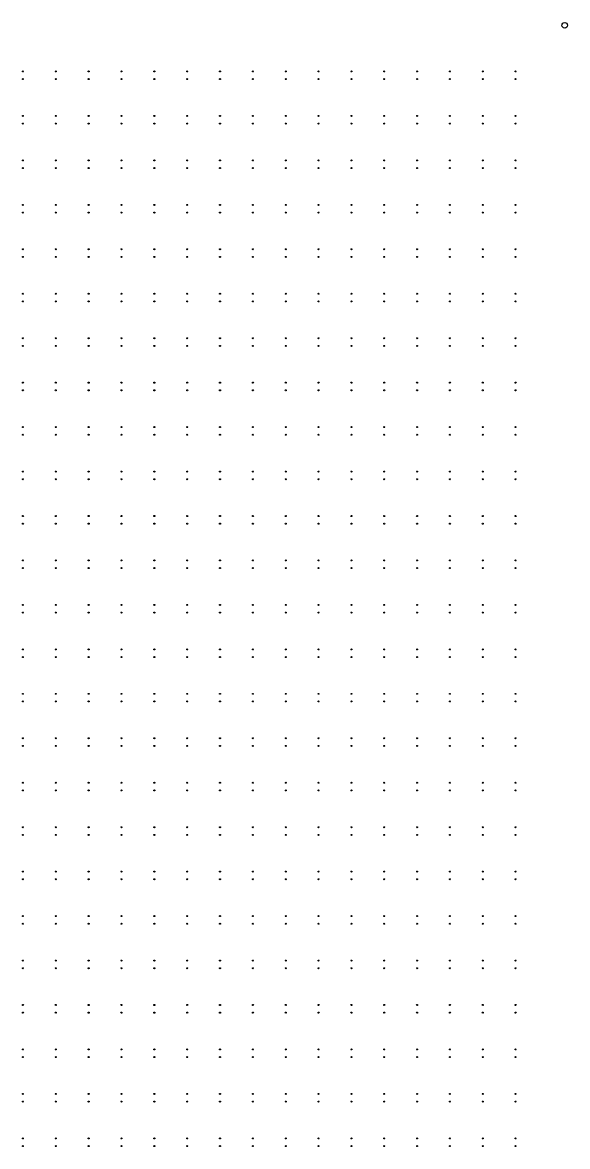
# Model space of a CAD drawing. Extents: x 50 to 173, y 50 to 173.
# Drawn here: x 143.3 to 172.6, y 112.2 to 172.6 of the extents above; entities that cross this region are included whole.
import ezdxf

# ---------------------------------------------------------------- set-up
doc = ezdxf.new("R2010")
doc.units = 0
doc.layers.get('0').update_dxf_attribs({"color": 255, "linetype": 'continuous'})

msp = doc.modelspace()

# ---------------------------------------------------------------- linework, layer by layer
msp.add_circle((172.4, 172.4), 0.15)
at = {"layer": 'PET'}
for centre in [(143.288, 169.918), (145.053, 169.918), (146.818, 169.918), (148.582, 169.918), (150.347, 169.918), (152.112, 169.918), (153.876, 169.918), (155.641, 169.918), (157.406, 169.918), (159.171, 169.918), (160.935, 169.918), (162.7, 169.918), (164.465, 169.918), (166.229, 169.918), (167.994, 169.918), (169.759, 169.918), (143.288, 169.506), (145.053, 169.506), (146.818, 169.506), (148.582, 169.506), (150.347, 169.506), (152.112, 169.506), (153.876, 169.506), (155.641, 169.506), (157.406, 169.506), (159.171, 169.506), (160.935, 169.506), (162.7, 169.506), (164.465, 169.506), (166.229, 169.506), (167.994, 169.506), (169.759, 169.506), (143.288, 167.529), (145.053, 167.529), (146.818, 167.529), (148.582, 167.529), (150.347, 167.529), (152.112, 167.529), (153.876, 167.529), (155.641, 167.529), (157.406, 167.529), (159.171, 167.529), (160.935, 167.529), (162.7, 167.529), (164.465, 167.529), (166.229, 167.529), (167.994, 167.529), (169.759, 167.529), (143.288, 167.118), (145.053, 167.118), (146.818, 167.118), (148.582, 167.118), (150.347, 167.118), (152.112, 167.118), (153.876, 167.118), (155.641, 167.118), (157.406, 167.118), (159.171, 167.118), (160.935, 167.118), (162.7, 167.118), (164.465, 167.118), (166.229, 167.118), (167.994, 167.118), (169.759, 167.118), (143.288, 165.141), (145.053, 165.141), (146.818, 165.141), (148.582, 165.141), (150.347, 165.141), (152.112, 165.141), (153.876, 165.141), (155.641, 165.141), (157.406, 165.141), (159.171, 165.141), (160.935, 165.141), (162.7, 165.141), (164.465, 165.141), (166.229, 165.141), (167.994, 165.141), (169.759, 165.141), (143.288, 164.729), (145.053, 164.729), (146.818, 164.729), (148.582, 164.729), (150.347, 164.729), (152.112, 164.729), (153.876, 164.729), (155.641, 164.729), (157.406, 164.729), (159.171, 164.729), (160.935, 164.729), (162.7, 164.729), (164.465, 164.729), (166.229, 164.729), (167.994, 164.729), (169.759, 164.729), (143.288, 162.753), (145.053, 162.753), (146.818, 162.753), (148.582, 162.753), (150.347, 162.753), (152.112, 162.753), (153.876, 162.753), (155.641, 162.753), (157.406, 162.753), (159.171, 162.753), (160.935, 162.753), (162.7, 162.753), (164.465, 162.753), (166.229, 162.753), (167.994, 162.753), (169.759, 162.753), (143.288, 162.341), (145.053, 162.341), (146.818, 162.341), (148.582, 162.341), (150.347, 162.341), (152.112, 162.341), (153.876, 162.341), (155.641, 162.341), (157.406, 162.341), (159.171, 162.341), (160.935, 162.341), (162.7, 162.341), (164.465, 162.341), (166.229, 162.341), (167.994, 162.341), (169.759, 162.341), (143.288, 160.365), (145.053, 160.365), (146.818, 160.365), (148.582, 160.365), (150.347, 160.365), (152.112, 160.365), (153.876, 160.365), (155.641, 160.365), (157.406, 160.365), (159.171, 160.365), (160.935, 160.365), (162.7, 160.365), (164.465, 160.365), (166.229, 160.365), (167.994, 160.365), (169.759, 160.365), (143.288, 159.953), (145.053, 159.953), (146.818, 159.953), (148.582, 159.953), (150.347, 159.953), (152.112, 159.953), (153.876, 159.953), (155.641, 159.953), (157.406, 159.953), (159.171, 159.953), (160.935, 159.953), (162.7, 159.953), (164.465, 159.953), (166.229, 159.953), (167.994, 159.953), (169.759, 159.953), (143.288, 157.976), (145.053, 157.976), (146.818, 157.976), (148.582, 157.976), (150.347, 157.976), (152.112, 157.976), (153.876, 157.976), (155.641, 157.976), (157.406, 157.976), (159.171, 157.976), (160.935, 157.976), (162.7, 157.976), (164.465, 157.976), (166.229, 157.976), (167.994, 157.976), (169.759, 157.976), (143.288, 157.565), (145.053, 157.565), (146.818, 157.565), (148.582, 157.565), (150.347, 157.565), (152.112, 157.565), (153.876, 157.565), (155.641, 157.565), (157.406, 157.565), (159.171, 157.565), (160.935, 157.565), (162.7, 157.565), (164.465, 157.565), (166.229, 157.565), (167.994, 157.565), (169.759, 157.565), (143.288, 155.588), (145.053, 155.588), (146.818, 155.588), (148.582, 155.588), (150.347, 155.588), (152.112, 155.588), (153.876, 155.588), (155.641, 155.588), (157.406, 155.588), (159.171, 155.588), (160.935, 155.588), (162.7, 155.588), (164.465, 155.588), (166.229, 155.588), (167.994, 155.588), (169.759, 155.588), (143.288, 155.176), (145.053, 155.176), (146.818, 155.176), (148.582, 155.176), (150.347, 155.176), (152.112, 155.176), (153.876, 155.176), (155.641, 155.176), (157.406, 155.176), (159.171, 155.176), (160.935, 155.176), (162.7, 155.176), (164.465, 155.176), (166.229, 155.176), (167.994, 155.176), (169.759, 155.176), (143.288, 153.2), (143.288, 152.788), (145.053, 153.2), (145.053, 152.788), (146.818, 153.2), (146.818, 152.788), (148.582, 153.2), (148.582, 152.788), (150.347, 153.2), (150.347, 152.788), (152.112, 153.2), (152.112, 152.788), (153.876, 153.2), (153.876, 152.788), (155.641, 153.2), (155.641, 152.788), (157.406, 153.2), (157.406, 152.788), (159.171, 153.2), (159.171, 152.788), (160.935, 153.2), (160.935, 152.788), (162.7, 153.2), (162.7, 152.788), (164.465, 153.2), (164.465, 152.788), (166.229, 153.2), (166.229, 152.788), (167.994, 153.2), (167.994, 152.788), (169.759, 153.2), (169.759, 152.788), (143.288, 150.812), (143.288, 150.4), (145.053, 150.812), (145.053, 150.4), (146.818, 150.812), (146.818, 150.4), (148.582, 150.812), (148.582, 150.4), (150.347, 150.812), (150.347, 150.4), (152.112, 150.812), (152.112, 150.4), (153.876, 150.812), (153.876, 150.4), (155.641, 150.812), (155.641, 150.4), (157.406, 150.812), (157.406, 150.4), (159.171, 150.812), (159.171, 150.4), (160.935, 150.812), (160.935, 150.4), (162.7, 150.812), (162.7, 150.4), (164.465, 150.812), (164.465, 150.4), (166.229, 150.812), (166.229, 150.4), (167.994, 150.812), (167.994, 150.4), (169.759, 150.812), (169.759, 150.4), (143.288, 148.424), (143.288, 148.012), (145.053, 148.424), (145.053, 148.012), (146.818, 148.424), (146.818, 148.012), (148.582, 148.424), (148.582, 148.012), (150.347, 148.424), (150.347, 148.012), (152.112, 148.424), (152.112, 148.012), (153.876, 148.424), (153.876, 148.012), (155.641, 148.424), (155.641, 148.012), (157.406, 148.424), (157.406, 148.012), (159.171, 148.424), (159.171, 148.012), (160.935, 148.424), (160.935, 148.012), (162.7, 148.424), (162.7, 148.012), (164.465, 148.424), (164.465, 148.012), (166.229, 148.424), (166.229, 148.012), (167.994, 148.424), (167.994, 148.012), (169.759, 148.424), (169.759, 148.012), (143.288, 146.035), (143.288, 145.624), (145.053, 146.035), (145.053, 145.624), (146.818, 146.035), (146.818, 145.624), (148.582, 146.035), (148.582, 145.624), (150.347, 146.035), (150.347, 145.624), (152.112, 146.035), (152.112, 145.624), (153.876, 146.035), (153.876, 145.624), (155.641, 146.035), (155.641, 145.624), (157.406, 146.035), (157.406, 145.624), (159.171, 146.035), (159.171, 145.624), (160.935, 146.035), (160.935, 145.624), (162.7, 146.035), (162.7, 145.624), (164.465, 146.035), (164.465, 145.624), (166.229, 146.035), (166.229, 145.624), (167.994, 146.035), (167.994, 145.624), (169.759, 146.035), (169.759, 145.624), (143.288, 143.647), (143.288, 143.235), (145.053, 143.647), (145.053, 143.235), (146.818, 143.647), (146.818, 143.235), (148.582, 143.647), (148.582, 143.235), (150.347, 143.647), (150.347, 143.235), (152.112, 143.647), (152.112, 143.235), (153.876, 143.647), (153.876, 143.235), (155.641, 143.647), (155.641, 143.235), (157.406, 143.647), (157.406, 143.235), (159.171, 143.647), (159.171, 143.235), (160.935, 143.647), (160.935, 143.235), (162.7, 143.647), (162.7, 143.235), (164.465, 143.647), (164.465, 143.235), (166.229, 143.647), (166.229, 143.235), (167.994, 143.647), (167.994, 143.235), (169.759, 143.647), (169.759, 143.235), (143.288, 141.259), (143.288, 140.847), (145.053, 141.259), (145.053, 140.847), (146.818, 141.259), (146.818, 140.847), (148.582, 141.259), (148.582, 140.847), (150.347, 141.259), (150.347, 140.847), (152.112, 141.259), (152.112, 140.847), (153.876, 141.259), (153.876, 140.847), (155.641, 141.259), (155.641, 140.847), (157.406, 141.259), (157.406, 140.847), (159.171, 141.259), (159.171, 140.847), (160.935, 141.259), (160.935, 140.847), (162.7, 141.259), (162.7, 140.847), (164.465, 141.259), (164.465, 140.847), (166.229, 141.259), (166.229, 140.847), (167.994, 141.259), (167.994, 140.847), (169.759, 141.259), (169.759, 140.847), (143.288, 138.871), (143.288, 138.459), (145.053, 138.871), (145.053, 138.459), (146.818, 138.871), (146.818, 138.459), (148.582, 138.871), (148.582, 138.459), (150.347, 138.871), (150.347, 138.459), (152.112, 138.871), (152.112, 138.459), (153.876, 138.871), (153.876, 138.459), (155.641, 138.871), (155.641, 138.459), (157.406, 138.871), (157.406, 138.459), (159.171, 138.871), (159.171, 138.459), (160.935, 138.871), (160.935, 138.459), (162.7, 138.871), (162.7, 138.459), (164.465, 138.871), (164.465, 138.459), (166.229, 138.871), (166.229, 138.459), (167.994, 138.871), (167.994, 138.459), (169.759, 138.871), (169.759, 138.459), (143.288, 136.482), (145.053, 136.482), (146.818, 136.482), (148.582, 136.482), (150.347, 136.482), (152.112, 136.482), (153.876, 136.482), (155.641, 136.482), (157.406, 136.482), (159.171, 136.482), (160.935, 136.482), (162.7, 136.482), (164.465, 136.482), (166.229, 136.482), (167.994, 136.482), (169.759, 136.482), (143.288, 136.071), (145.053, 136.071), (146.818, 136.071), (148.582, 136.071), (150.347, 136.071), (152.112, 136.071), (153.876, 136.071), (155.641, 136.071), (157.406, 136.071), (159.171, 136.071), (160.935, 136.071), (162.7, 136.071), (164.465, 136.071), (166.229, 136.071), (167.994, 136.071), (169.759, 136.071), (143.288, 134.094), (145.053, 134.094), (146.818, 134.094), (148.582, 134.094), (150.347, 134.094), (152.112, 134.094), (153.876, 134.094), (155.641, 134.094), (157.406, 134.094), (159.171, 134.094), (160.935, 134.094), (162.7, 134.094), (164.465, 134.094), (166.229, 134.094), (167.994, 134.094), (169.759, 134.094), (143.288, 133.682), (145.053, 133.682), (146.818, 133.682), (148.582, 133.682), (150.347, 133.682), (152.112, 133.682), (153.876, 133.682), (155.641, 133.682), (157.406, 133.682), (159.171, 133.682), (160.935, 133.682), (162.7, 133.682), (164.465, 133.682), (166.229, 133.682), (167.994, 133.682), (169.759, 133.682), (143.288, 131.706), (145.053, 131.706), (146.818, 131.706), (148.582, 131.706), (150.347, 131.706), (152.112, 131.706), (153.876, 131.706), (155.641, 131.706), (157.406, 131.706), (159.171, 131.706), (160.935, 131.706), (162.7, 131.706), (164.465, 131.706), (166.229, 131.706), (167.994, 131.706), (169.759, 131.706), (143.288, 131.294), (145.053, 131.294), (146.818, 131.294), (148.582, 131.294), (150.347, 131.294), (152.112, 131.294), (153.876, 131.294), (155.641, 131.294), (157.406, 131.294), (159.171, 131.294), (160.935, 131.294), (162.7, 131.294), (164.465, 131.294), (166.229, 131.294), (167.994, 131.294), (169.759, 131.294), (143.288, 129.318), (145.053, 129.318), (146.818, 129.318), (148.582, 129.318), (150.347, 129.318), (152.112, 129.318), (153.876, 129.318), (155.641, 129.318), (157.406, 129.318), (159.171, 129.318), (160.935, 129.318), (162.7, 129.318), (164.465, 129.318), (166.229, 129.318), (167.994, 129.318), (169.759, 129.318), (143.288, 128.906), (145.053, 128.906), (146.818, 128.906), (148.582, 128.906), (150.347, 128.906), (152.112, 128.906), (153.876, 128.906), (155.641, 128.906), (157.406, 128.906), (159.171, 128.906), (160.935, 128.906), (162.7, 128.906), (164.465, 128.906), (166.229, 128.906), (167.994, 128.906), (169.759, 128.906), (143.288, 126.929), (145.053, 126.929), (146.818, 126.929), (148.582, 126.929), (150.347, 126.929), (152.112, 126.929), (153.876, 126.929), (155.641, 126.929), (157.406, 126.929), (159.171, 126.929), (160.935, 126.929), (162.7, 126.929), (164.465, 126.929), (166.229, 126.929), (167.994, 126.929), (169.759, 126.929), (143.288, 126.518), (145.053, 126.518), (146.818, 126.518), (148.582, 126.518), (150.347, 126.518), (152.112, 126.518), (153.876, 126.518), (155.641, 126.518), (157.406, 126.518), (159.171, 126.518), (160.935, 126.518), (162.7, 126.518), (164.465, 126.518), (166.229, 126.518), (167.994, 126.518), (169.759, 126.518), (143.288, 124.541), (145.053, 124.541), (146.818, 124.541), (148.582, 124.541), (150.347, 124.541), (152.112, 124.541), (153.876, 124.541), (155.641, 124.541), (157.406, 124.541), (159.171, 124.541), (160.935, 124.541), (162.7, 124.541), (164.465, 124.541), (166.229, 124.541), (167.994, 124.541), (169.759, 124.541), (143.288, 124.129), (145.053, 124.129), (146.818, 124.129), (148.582, 124.129), (150.347, 124.129), (152.112, 124.129), (153.876, 124.129), (155.641, 124.129), (157.406, 124.129), (159.171, 124.129), (160.935, 124.129), (162.7, 124.129), (164.465, 124.129), (166.229, 124.129), (167.994, 124.129), (169.759, 124.129), (143.288, 122.153), (145.053, 122.153), (146.818, 122.153), (148.582, 122.153), (150.347, 122.153), (152.112, 122.153), (153.876, 122.153), (155.641, 122.153), (157.406, 122.153), (159.171, 122.153), (160.935, 122.153), (162.7, 122.153), (164.465, 122.153), (166.229, 122.153), (167.994, 122.153), (169.759, 122.153), (143.288, 121.741), (145.053, 121.741), (146.818, 121.741), (148.582, 121.741), (150.347, 121.741), (152.112, 121.741), (153.876, 121.741), (155.641, 121.741), (157.406, 121.741), (159.171, 121.741), (160.935, 121.741), (162.7, 121.741), (164.465, 121.741), (166.229, 121.741), (167.994, 121.741), (169.759, 121.741), (143.288, 119.765), (145.053, 119.765), (146.818, 119.765), (148.582, 119.765), (150.347, 119.765), (152.112, 119.765), (153.876, 119.765), (155.641, 119.765), (157.406, 119.765), (159.171, 119.765), (160.935, 119.765), (162.7, 119.765), (164.465, 119.765), (166.229, 119.765), (167.994, 119.765), (169.759, 119.765), (143.288, 119.353), (145.053, 119.353), (146.818, 119.353), (148.582, 119.353), (150.347, 119.353), (152.112, 119.353), (153.876, 119.353), (155.641, 119.353), (157.406, 119.353), (159.171, 119.353), (160.935, 119.353), (162.7, 119.353), (164.465, 119.353), (166.229, 119.353), (167.994, 119.353), (169.759, 119.353), (143.288, 117.376), (145.053, 117.376), (146.818, 117.376), (148.582, 117.376), (150.347, 117.376), (152.112, 117.376), (153.876, 117.376), (155.641, 117.376), (157.406, 117.376), (159.171, 117.376), (160.935, 117.376), (162.7, 117.376), (164.465, 117.376), (166.229, 117.376), (167.994, 117.376), (169.759, 117.376), (143.288, 116.965), (145.053, 116.965), (146.818, 116.965), (148.582, 116.965), (150.347, 116.965), (152.112, 116.965), (153.876, 116.965), (155.641, 116.965), (157.406, 116.965), (159.171, 116.965), (160.935, 116.965), (162.7, 116.965), (164.465, 116.965), (166.229, 116.965), (167.994, 116.965), (169.759, 116.965), (143.288, 114.988), (145.053, 114.988), (146.818, 114.988), (148.582, 114.988), (150.347, 114.988), (152.112, 114.988), (153.876, 114.988), (155.641, 114.988), (157.406, 114.988), (159.171, 114.988), (160.935, 114.988), (162.7, 114.988), (164.465, 114.988), (166.229, 114.988), (167.994, 114.988), (169.759, 114.988), (143.288, 114.576), (145.053, 114.576), (146.818, 114.576), (148.582, 114.576), (150.347, 114.576), (152.112, 114.576), (153.876, 114.576), (155.641, 114.576), (157.406, 114.576), (159.171, 114.576), (160.935, 114.576), (162.7, 114.576), (164.465, 114.576), (166.229, 114.576), (167.994, 114.576), (169.759, 114.576), (143.288, 112.6), (145.053, 112.6), (146.818, 112.6), (148.582, 112.6), (150.347, 112.6), (152.112, 112.6), (153.876, 112.6), (155.641, 112.6), (157.406, 112.6), (159.171, 112.6), (160.935, 112.6), (162.7, 112.6), (164.465, 112.6), (166.229, 112.6), (167.994, 112.6), (169.759, 112.6), (143.288, 112.188), (145.053, 112.188), (146.818, 112.188), (148.582, 112.188), (150.347, 112.188), (152.112, 112.188), (153.876, 112.188), (155.641, 112.188), (157.406, 112.188), (159.171, 112.188), (160.935, 112.188), (162.7, 112.188), (164.465, 112.188), (166.229, 112.188), (167.994, 112.188), (169.759, 112.188)]:
    msp.add_circle(centre, 0.005, dxfattribs=at)
at = {"layer": 'V1'}
for centre in [(143.288, 169.918), (145.053, 169.918), (146.818, 169.918), (148.582, 169.918), (150.347, 169.918), (152.112, 169.918), (153.876, 169.918), (155.641, 169.918), (157.406, 169.918), (159.171, 169.918), (160.935, 169.918), (162.7, 169.918), (164.465, 169.918), (166.229, 169.918), (167.994, 169.918), (169.759, 169.918), (143.288, 169.506), (145.053, 169.506), (146.818, 169.506), (148.582, 169.506), (150.347, 169.506), (152.112, 169.506), (153.876, 169.506), (155.641, 169.506), (157.406, 169.506), (159.171, 169.506), (160.935, 169.506), (162.7, 169.506), (164.465, 169.506), (166.229, 169.506), (167.994, 169.506), (169.759, 169.506), (143.288, 167.529), (145.053, 167.529), (146.818, 167.529), (148.582, 167.529), (150.347, 167.529), (152.112, 167.529), (153.876, 167.529), (155.641, 167.529), (157.406, 167.529), (159.171, 167.529), (160.935, 167.529), (162.7, 167.529), (164.465, 167.529), (166.229, 167.529), (167.994, 167.529), (169.759, 167.529), (143.288, 167.118), (145.053, 167.118), (146.818, 167.118), (148.582, 167.118), (150.347, 167.118), (152.112, 167.118), (153.876, 167.118), (155.641, 167.118), (157.406, 167.118), (159.171, 167.118), (160.935, 167.118), (162.7, 167.118), (164.465, 167.118), (166.229, 167.118), (167.994, 167.118), (169.759, 167.118), (143.288, 165.141), (145.053, 165.141), (146.818, 165.141), (148.582, 165.141), (150.347, 165.141), (152.112, 165.141), (153.876, 165.141), (155.641, 165.141), (157.406, 165.141), (159.171, 165.141), (160.935, 165.141), (162.7, 165.141), (164.465, 165.141), (166.229, 165.141), (167.994, 165.141), (169.759, 165.141), (143.288, 164.729), (145.053, 164.729), (146.818, 164.729), (148.582, 164.729), (150.347, 164.729), (152.112, 164.729), (153.876, 164.729), (155.641, 164.729), (157.406, 164.729), (159.171, 164.729), (160.935, 164.729), (162.7, 164.729), (164.465, 164.729), (166.229, 164.729), (167.994, 164.729), (169.759, 164.729), (143.288, 162.753), (145.053, 162.753), (146.818, 162.753), (148.582, 162.753), (150.347, 162.753), (152.112, 162.753), (153.876, 162.753), (155.641, 162.753), (157.406, 162.753), (159.171, 162.753), (160.935, 162.753), (162.7, 162.753), (164.465, 162.753), (166.229, 162.753), (167.994, 162.753), (169.759, 162.753), (143.288, 162.341), (145.053, 162.341), (146.818, 162.341), (148.582, 162.341), (150.347, 162.341), (152.112, 162.341), (153.876, 162.341), (155.641, 162.341), (157.406, 162.341), (159.171, 162.341), (160.935, 162.341), (162.7, 162.341), (164.465, 162.341), (166.229, 162.341), (167.994, 162.341), (169.759, 162.341), (143.288, 160.365), (145.053, 160.365), (146.818, 160.365), (148.582, 160.365), (150.347, 160.365), (152.112, 160.365), (153.876, 160.365), (155.641, 160.365), (157.406, 160.365), (159.171, 160.365), (160.935, 160.365), (162.7, 160.365), (164.465, 160.365), (166.229, 160.365), (167.994, 160.365), (169.759, 160.365), (143.288, 159.953), (145.053, 159.953), (146.818, 159.953), (148.582, 159.953), (150.347, 159.953), (152.112, 159.953), (153.876, 159.953), (155.641, 159.953), (157.406, 159.953), (159.171, 159.953), (160.935, 159.953), (162.7, 159.953), (164.465, 159.953), (166.229, 159.953), (167.994, 159.953), (169.759, 159.953), (143.288, 157.976), (145.053, 157.976), (146.818, 157.976), (148.582, 157.976), (150.347, 157.976), (152.112, 157.976), (153.876, 157.976), (155.641, 157.976), (157.406, 157.976), (159.171, 157.976), (160.935, 157.976), (162.7, 157.976), (164.465, 157.976), (166.229, 157.976), (167.994, 157.976), (169.759, 157.976), (143.288, 157.565), (145.053, 157.565), (146.818, 157.565), (148.582, 157.565), (150.347, 157.565), (152.112, 157.565), (153.876, 157.565), (155.641, 157.565), (157.406, 157.565), (159.171, 157.565), (160.935, 157.565), (162.7, 157.565), (164.465, 157.565), (166.229, 157.565), (167.994, 157.565), (169.759, 157.565), (143.288, 155.588), (143.288, 155.176), (145.053, 155.588), (145.053, 155.176), (146.818, 155.588), (146.818, 155.176), (148.582, 155.588), (148.582, 155.176), (150.347, 155.588), (150.347, 155.176), (152.112, 155.588), (152.112, 155.176), (153.876, 155.588), (153.876, 155.176), (155.641, 155.588), (155.641, 155.176), (157.406, 155.588), (157.406, 155.176), (159.171, 155.588), (159.171, 155.176), (160.935, 155.588), (160.935, 155.176), (162.7, 155.588), (162.7, 155.176), (164.465, 155.588), (164.465, 155.176), (166.229, 155.588), (166.229, 155.176), (167.994, 155.588), (167.994, 155.176), (169.759, 155.588), (169.759, 155.176), (143.288, 153.2), (143.288, 152.788), (145.053, 153.2), (145.053, 152.788), (146.818, 153.2), (146.818, 152.788), (148.582, 153.2), (148.582, 152.788), (150.347, 153.2), (150.347, 152.788), (152.112, 153.2), (152.112, 152.788), (153.876, 153.2), (153.876, 152.788), (155.641, 153.2), (155.641, 152.788), (157.406, 153.2), (157.406, 152.788), (159.171, 153.2), (159.171, 152.788), (160.935, 153.2), (160.935, 152.788), (162.7, 153.2), (162.7, 152.788), (164.465, 153.2), (164.465, 152.788), (166.229, 153.2), (166.229, 152.788), (167.994, 153.2), (167.994, 152.788), (169.759, 153.2), (169.759, 152.788), (143.288, 150.812), (143.288, 150.4), (145.053, 150.812), (145.053, 150.4), (146.818, 150.812), (146.818, 150.4), (148.582, 150.812), (148.582, 150.4), (150.347, 150.812), (150.347, 150.4), (152.112, 150.812), (152.112, 150.4), (153.876, 150.812), (153.876, 150.4), (155.641, 150.812), (155.641, 150.4), (157.406, 150.812), (157.406, 150.4), (159.171, 150.812), (159.171, 150.4), (160.935, 150.812), (160.935, 150.4), (162.7, 150.812), (162.7, 150.4), (164.465, 150.812), (164.465, 150.4), (166.229, 150.812), (166.229, 150.4), (167.994, 150.812), (167.994, 150.4), (169.759, 150.812), (169.759, 150.4), (143.288, 148.424), (143.288, 148.012), (145.053, 148.424), (145.053, 148.012), (146.818, 148.424), (146.818, 148.012), (148.582, 148.424), (148.582, 148.012), (150.347, 148.424), (150.347, 148.012), (152.112, 148.424), (152.112, 148.012), (153.876, 148.424), (153.876, 148.012), (155.641, 148.424), (155.641, 148.012), (157.406, 148.424), (157.406, 148.012), (159.171, 148.424), (159.171, 148.012), (160.935, 148.424), (160.935, 148.012), (162.7, 148.424), (162.7, 148.012), (164.465, 148.424), (164.465, 148.012), (166.229, 148.424), (166.229, 148.012), (167.994, 148.424), (167.994, 148.012), (169.759, 148.424), (169.759, 148.012), (143.288, 146.035), (143.288, 145.624), (145.053, 146.035), (145.053, 145.624), (146.818, 146.035), (146.818, 145.624), (148.582, 146.035), (148.582, 145.624), (150.347, 146.035), (150.347, 145.624), (152.112, 146.035), (152.112, 145.624), (153.876, 146.035), (153.876, 145.624), (155.641, 146.035), (155.641, 145.624), (157.406, 146.035), (157.406, 145.624), (159.171, 146.035), (159.171, 145.624), (160.935, 146.035), (160.935, 145.624), (162.7, 146.035), (162.7, 145.624), (164.465, 146.035), (164.465, 145.624), (166.229, 146.035), (166.229, 145.624), (167.994, 146.035), (167.994, 145.624), (169.759, 146.035), (169.759, 145.624), (143.288, 143.647), (143.288, 143.235), (145.053, 143.647), (145.053, 143.235), (146.818, 143.647), (146.818, 143.235), (148.582, 143.647), (148.582, 143.235), (150.347, 143.647), (150.347, 143.235), (152.112, 143.647), (152.112, 143.235), (153.876, 143.647), (153.876, 143.235), (155.641, 143.647), (155.641, 143.235), (157.406, 143.647), (157.406, 143.235), (159.171, 143.647), (159.171, 143.235), (160.935, 143.647), (160.935, 143.235), (162.7, 143.647), (162.7, 143.235), (164.465, 143.647), (164.465, 143.235), (166.229, 143.647), (166.229, 143.235), (167.994, 143.647), (167.994, 143.235), (169.759, 143.647), (169.759, 143.235), (143.288, 141.259), (143.288, 140.847), (145.053, 141.259), (145.053, 140.847), (146.818, 141.259), (146.818, 140.847), (148.582, 141.259), (148.582, 140.847), (150.347, 141.259), (150.347, 140.847), (152.112, 141.259), (152.112, 140.847), (153.876, 141.259), (153.876, 140.847), (155.641, 141.259), (155.641, 140.847), (157.406, 141.259), (157.406, 140.847), (159.171, 141.259), (159.171, 140.847), (160.935, 141.259), (160.935, 140.847), (162.7, 141.259), (162.7, 140.847), (164.465, 141.259), (164.465, 140.847), (166.229, 141.259), (166.229, 140.847), (167.994, 141.259), (167.994, 140.847), (169.759, 141.259), (169.759, 140.847), (143.288, 138.871), (145.053, 138.871), (146.818, 138.871), (148.582, 138.871), (150.347, 138.871), (152.112, 138.871), (153.876, 138.871), (155.641, 138.871), (157.406, 138.871), (159.171, 138.871), (160.935, 138.871), (162.7, 138.871), (164.465, 138.871), (166.229, 138.871), (167.994, 138.871), (169.759, 138.871), (143.288, 138.459), (145.053, 138.459), (146.818, 138.459), (148.582, 138.459), (150.347, 138.459), (152.112, 138.459), (153.876, 138.459), (155.641, 138.459), (157.406, 138.459), (159.171, 138.459), (160.935, 138.459), (162.7, 138.459), (164.465, 138.459), (166.229, 138.459), (167.994, 138.459), (169.759, 138.459), (143.288, 136.482), (145.053, 136.482), (146.818, 136.482), (148.582, 136.482), (150.347, 136.482), (152.112, 136.482), (153.876, 136.482), (155.641, 136.482), (157.406, 136.482), (159.171, 136.482), (160.935, 136.482), (162.7, 136.482), (164.465, 136.482), (166.229, 136.482), (167.994, 136.482), (169.759, 136.482), (143.288, 136.071), (145.053, 136.071), (146.818, 136.071), (148.582, 136.071), (150.347, 136.071), (152.112, 136.071), (153.876, 136.071), (155.641, 136.071), (157.406, 136.071), (159.171, 136.071), (160.935, 136.071), (162.7, 136.071), (164.465, 136.071), (166.229, 136.071), (167.994, 136.071), (169.759, 136.071), (143.288, 134.094), (145.053, 134.094), (146.818, 134.094), (148.582, 134.094), (150.347, 134.094), (152.112, 134.094), (153.876, 134.094), (155.641, 134.094), (157.406, 134.094), (159.171, 134.094), (160.935, 134.094), (162.7, 134.094), (164.465, 134.094), (166.229, 134.094), (167.994, 134.094), (169.759, 134.094), (143.288, 133.682), (145.053, 133.682), (146.818, 133.682), (148.582, 133.682), (150.347, 133.682), (152.112, 133.682), (153.876, 133.682), (155.641, 133.682), (157.406, 133.682), (159.171, 133.682), (160.935, 133.682), (162.7, 133.682), (164.465, 133.682), (166.229, 133.682), (167.994, 133.682), (169.759, 133.682), (143.288, 131.706), (145.053, 131.706), (146.818, 131.706), (148.582, 131.706), (150.347, 131.706), (152.112, 131.706), (153.876, 131.706), (155.641, 131.706), (157.406, 131.706), (159.171, 131.706), (160.935, 131.706), (162.7, 131.706), (164.465, 131.706), (166.229, 131.706), (167.994, 131.706), (169.759, 131.706), (143.288, 131.294), (145.053, 131.294), (146.818, 131.294), (148.582, 131.294), (150.347, 131.294), (152.112, 131.294), (153.876, 131.294), (155.641, 131.294), (157.406, 131.294), (159.171, 131.294), (160.935, 131.294), (162.7, 131.294), (164.465, 131.294), (166.229, 131.294), (167.994, 131.294), (169.759, 131.294), (143.288, 129.318), (145.053, 129.318), (146.818, 129.318), (148.582, 129.318), (150.347, 129.318), (152.112, 129.318), (153.876, 129.318), (155.641, 129.318), (157.406, 129.318), (159.171, 129.318), (160.935, 129.318), (162.7, 129.318), (164.465, 129.318), (166.229, 129.318), (167.994, 129.318), (169.759, 129.318), (143.288, 128.906), (145.053, 128.906), (146.818, 128.906), (148.582, 128.906), (150.347, 128.906), (152.112, 128.906), (153.876, 128.906), (155.641, 128.906), (157.406, 128.906), (159.171, 128.906), (160.935, 128.906), (162.7, 128.906), (164.465, 128.906), (166.229, 128.906), (167.994, 128.906), (169.759, 128.906), (143.288, 126.929), (145.053, 126.929), (146.818, 126.929), (148.582, 126.929), (150.347, 126.929), (152.112, 126.929), (153.876, 126.929), (155.641, 126.929), (157.406, 126.929), (159.171, 126.929), (160.935, 126.929), (162.7, 126.929), (164.465, 126.929), (166.229, 126.929), (167.994, 126.929), (169.759, 126.929), (143.288, 126.518), (145.053, 126.518), (146.818, 126.518), (148.582, 126.518), (150.347, 126.518), (152.112, 126.518), (153.876, 126.518), (155.641, 126.518), (157.406, 126.518), (159.171, 126.518), (160.935, 126.518), (162.7, 126.518), (164.465, 126.518), (166.229, 126.518), (167.994, 126.518), (169.759, 126.518), (143.288, 124.541), (145.053, 124.541), (146.818, 124.541), (148.582, 124.541), (150.347, 124.541), (152.112, 124.541), (153.876, 124.541), (155.641, 124.541), (157.406, 124.541), (159.171, 124.541), (160.935, 124.541), (162.7, 124.541), (164.465, 124.541), (166.229, 124.541), (167.994, 124.541), (169.759, 124.541), (143.288, 124.129), (145.053, 124.129), (146.818, 124.129), (148.582, 124.129), (150.347, 124.129), (152.112, 124.129), (153.876, 124.129), (155.641, 124.129), (157.406, 124.129), (159.171, 124.129), (160.935, 124.129), (162.7, 124.129), (164.465, 124.129), (166.229, 124.129), (167.994, 124.129), (169.759, 124.129), (143.288, 122.153), (145.053, 122.153), (146.818, 122.153), (148.582, 122.153), (150.347, 122.153), (152.112, 122.153), (153.876, 122.153), (155.641, 122.153), (157.406, 122.153), (159.171, 122.153), (160.935, 122.153), (162.7, 122.153), (164.465, 122.153), (166.229, 122.153), (167.994, 122.153), (169.759, 122.153), (143.288, 121.741), (145.053, 121.741), (146.818, 121.741), (148.582, 121.741), (150.347, 121.741), (152.112, 121.741), (153.876, 121.741), (155.641, 121.741), (157.406, 121.741), (159.171, 121.741), (160.935, 121.741), (162.7, 121.741), (164.465, 121.741), (166.229, 121.741), (167.994, 121.741), (169.759, 121.741), (143.288, 119.765), (145.053, 119.765), (146.818, 119.765), (148.582, 119.765), (150.347, 119.765), (152.112, 119.765), (153.876, 119.765), (155.641, 119.765), (157.406, 119.765), (159.171, 119.765), (160.935, 119.765), (162.7, 119.765), (164.465, 119.765), (166.229, 119.765), (167.994, 119.765), (169.759, 119.765), (143.288, 119.353), (145.053, 119.353), (146.818, 119.353), (148.582, 119.353), (150.347, 119.353), (152.112, 119.353), (153.876, 119.353), (155.641, 119.353), (157.406, 119.353), (159.171, 119.353), (160.935, 119.353), (162.7, 119.353), (164.465, 119.353), (166.229, 119.353), (167.994, 119.353), (169.759, 119.353), (143.288, 117.376), (145.053, 117.376), (146.818, 117.376), (148.582, 117.376), (150.347, 117.376), (152.112, 117.376), (153.876, 117.376), (155.641, 117.376), (157.406, 117.376), (159.171, 117.376), (160.935, 117.376), (162.7, 117.376), (164.465, 117.376), (166.229, 117.376), (167.994, 117.376), (169.759, 117.376), (143.288, 116.965), (145.053, 116.965), (146.818, 116.965), (148.582, 116.965), (150.347, 116.965), (152.112, 116.965), (153.876, 116.965), (155.641, 116.965), (157.406, 116.965), (159.171, 116.965), (160.935, 116.965), (162.7, 116.965), (164.465, 116.965), (166.229, 116.965), (167.994, 116.965), (169.759, 116.965), (143.288, 114.988), (145.053, 114.988), (146.818, 114.988), (148.582, 114.988), (150.347, 114.988), (152.112, 114.988), (153.876, 114.988), (155.641, 114.988), (157.406, 114.988), (159.171, 114.988), (160.935, 114.988), (162.7, 114.988), (164.465, 114.988), (166.229, 114.988), (167.994, 114.988), (169.759, 114.988), (143.288, 114.576), (145.053, 114.576), (146.818, 114.576), (148.582, 114.576), (150.347, 114.576), (152.112, 114.576), (153.876, 114.576), (155.641, 114.576), (157.406, 114.576), (159.171, 114.576), (160.935, 114.576), (162.7, 114.576), (164.465, 114.576), (166.229, 114.576), (167.994, 114.576), (169.759, 114.576), (143.288, 112.6), (145.053, 112.6), (146.818, 112.6), (148.582, 112.6), (150.347, 112.6), (152.112, 112.6), (153.876, 112.6), (155.641, 112.6), (157.406, 112.6), (159.171, 112.6), (160.935, 112.6), (162.7, 112.6), (164.465, 112.6), (166.229, 112.6), (167.994, 112.6), (169.759, 112.6), (143.288, 112.188), (145.053, 112.188), (146.818, 112.188), (148.582, 112.188), (150.347, 112.188), (152.112, 112.188), (153.876, 112.188), (155.641, 112.188), (157.406, 112.188), (159.171, 112.188), (160.935, 112.188), (162.7, 112.188), (164.465, 112.188), (166.229, 112.188), (167.994, 112.188), (169.759, 112.188)]:
    msp.add_circle(centre, 0.0267, dxfattribs=at)

doc.saveas('drawing.dxf')
